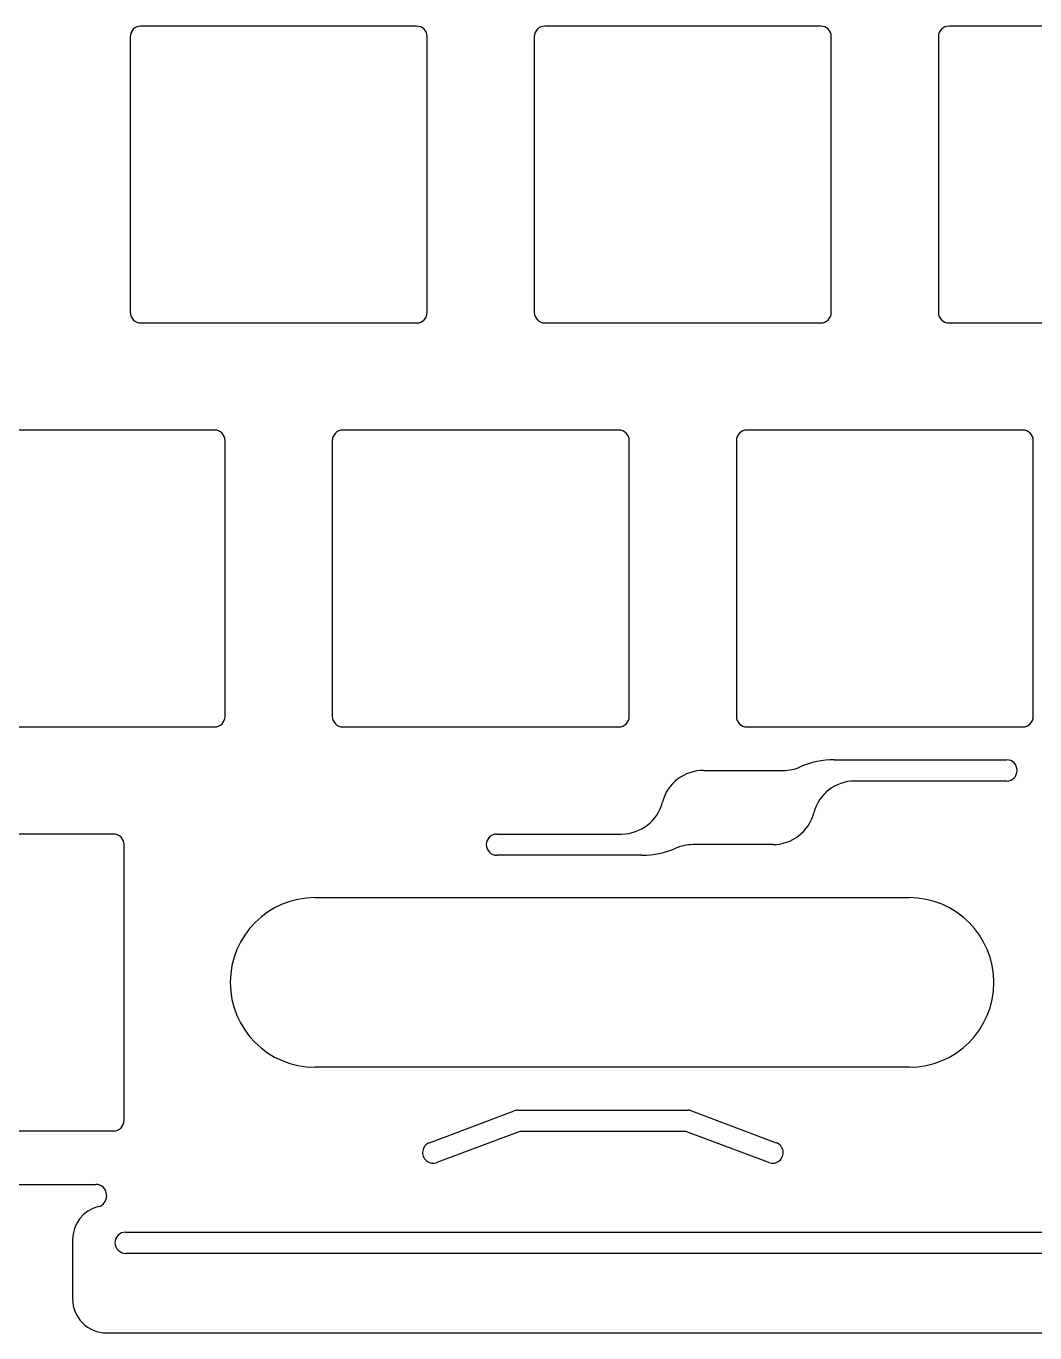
# Model space of a CAD drawing. Header units: millimetres. Extents: x 0 to 286, y -101 to 9.
# Drawn here: x 145.3 to 192.8, y -100.6 to -39 of the extents above; entities that cross this region are included whole.
import ezdxf

# ---------------------------------------------------------------- set-up
doc = ezdxf.new("R2010")
doc.units = ezdxf.units.MM
doc.layers.add('Edge.Cuts', color=254, linetype='CONTINUOUS', true_color=0xd0d2cd)

msp = doc.modelspace()

# ---------------------------------------------------------------- linework, layer by layer
at = {"layer": 'Edge.Cuts', "linetype": 'CONTINUOUS'}
for p, q in [((163.6625, -39.025), (150.6625, -39.025)), ((182.7125, -39.025), (169.7125, -39.025)), ((201.7625, -39.025), (188.7625, -39.025)), ((150.1625, -39.525), (150.1625, -52.525)), ((164.1625, -52.525), (164.1625, -39.525)), ((169.2125, -39.525), (169.2125, -52.525)), ((183.2125, -52.525), (183.2125, -39.525)), ((188.2625, -39.525), (188.2625, -52.525)), ((150.6625, -53.025), (163.6625, -53.025)), ((169.7125, -53.025), (182.7125, -53.025)), ((188.7625, -53.025), (201.7625, -53.025)), ((154.1375, -58.075), (141.1375, -58.075)), ((173.1875, -58.075), (160.1875, -58.075)), ((192.2375, -58.075), (179.2375, -58.075)), ((154.6375, -71.575), (154.6375, -58.575)), ((159.6875, -58.575), (159.6875, -71.575)), ((173.6875, -71.575), (173.6875, -58.575)), ((178.7375, -58.575), (178.7375, -71.575)), ((192.7375, -71.575), (192.7375, -58.575)), ((141.1375, -72.075), (154.1375, -72.075)), ((160.1875, -72.075), (173.1875, -72.075)), ((179.2375, -72.075), (192.2375, -72.075)), ((183.347916, -73.625), (191.475, -73.625)), ((177.19588, -74.125), (180.95, -74.125)), ((191.475, -74.625), (184.315, -74.625)), ((149.375, -77.125), (136.375, -77.125)), ((149.875, -90.625), (149.875, -77.625)), ((167.45, -77.125), (173.330113, -77.125)), ((180.45, -77.625), (176.679573, -77.625)), ((174.2887, -78.125), (167.45, -78.125)), ((158.8778, -80.125), (186.8778, -80.125)), ((186.8778, -88.125), (158.8778, -88.125)), ((164.269536, -91.681829), (168.269514, -90.181837)), ((168.445082, -90.15), (176.4451, -90.15)), ((176.620643, -90.181835), (180.62066, -91.681841)), ((136.375, -91.125), (149.375, -91.125)), ((168.535749, -91.15), (164.62066, -92.618159)), ((176.354414, -91.15), (168.535749, -91.15)), ((180.26952, -92.618165), (176.354414, -91.15)), ((137.204918, -93.65), (148.545082, -93.65)), ((149.045082, -94.15), (149.045082, -94.210392)), ((149.945082, -95.9), (194.945082, -95.9)), ((147.445082, -96.25), (147.445082, -99.05)), ((194.945082, -96.9), (149.945082, -96.9)), ((149.045082, -100.65), (195.845082, -100.65))]:
    msp.add_line(p, q, dxfattribs=at)
at = {"layer": 'Edge.Cuts'}
for centre, radius, start, end in [((150.6625, -39.525), 0.5, 90, 180), ((163.6625, -39.525), 0.5, 0, 90), ((169.7125, -39.525), 0.5, 90, 180), ((182.7125, -39.525), 0.5, 0, 90), ((188.7625, -39.525), 0.5, 90, 180), ((150.6625, -52.525), 0.5, -180, -90), ((163.6625, -52.525), 0.5, -90, 0), ((169.7125, -52.525), 0.5, -180, -90), ((182.7125, -52.525), 0.5, -90, 0), ((188.7625, -52.525), 0.5, -180, -90), ((154.1375, -58.575), 0.5, 0, 90), ((160.1875, -58.575), 0.5, 90, 180), ((173.1875, -58.575), 0.5, 0, 90), ((179.2375, -58.575), 0.5, 90, 180), ((192.2375, -58.575), 0.5, 0, 90), ((154.1375, -71.575), 0.5, -90, 0), ((160.1875, -71.575), 0.5, -180, -90), ((173.1875, -71.575), 0.5, -90, 0), ((179.2375, -71.575), 0.5, -180, -90), ((192.2375, -71.575), 0.5, -90, 0), ((183.3479, -77.625), 3.999994, 89.99977082, 113.55625878), ((191.475, -74.125), 0.5, -90, 90), ((177.1866, -76.125), 2.000044, 89.73415242, 165.52281244), ((180.95, -72.125), 2, -90, -66.44353854), ((184.323, -76.625), 2.000016, 90.2291819, 165.52260475), ((173.3134, -75.1249), 2.000191, -89.52124793, -14.47905882), ((180.45, -75.625), 2, -90, -14.47750984), ((149.375, -77.625), 0.5, 0, 90), ((167.45, -77.625), 0.5, -270, -90), ((176.6865, -79.6248), 1.999796, 90.19846457, 113.55732187), ((174.2887, -74.1253), 3.9997, -90, -66.44262204), ((158.8778, -84.125), 4, -270, -90), ((186.8778, -84.125), 4, -90, 90), ((168.445, -90.6498), 0.499785, 89.99059945, 110.5560318), ((176.4451, -90.6498), 0.4998, 69.43790358, 90), ((149.375, -90.625), 0.5, -90, 0), ((164.4451, -92.15), 0.499994, -249.44391454, -69.44391454), ((180.4451, -92.15), 0.499994, -110.55804362, 69.44391454), ((148.5451, -94.15), 0.5, 0, 90.00206265), ((148.5451, -94.2104), 0.499982, -76.22770957, 0.00091677), ((149.0451, -96.25), 1.600018, 103.77479371, 180), ((149.945082, -96.4), 0.5, -270, -90), ((149.0451, -99.05), 1.6, -180, -90.00064458)]:
    msp.add_arc(centre, radius, start, end, dxfattribs=at)

doc.saveas('drawing.dxf')
